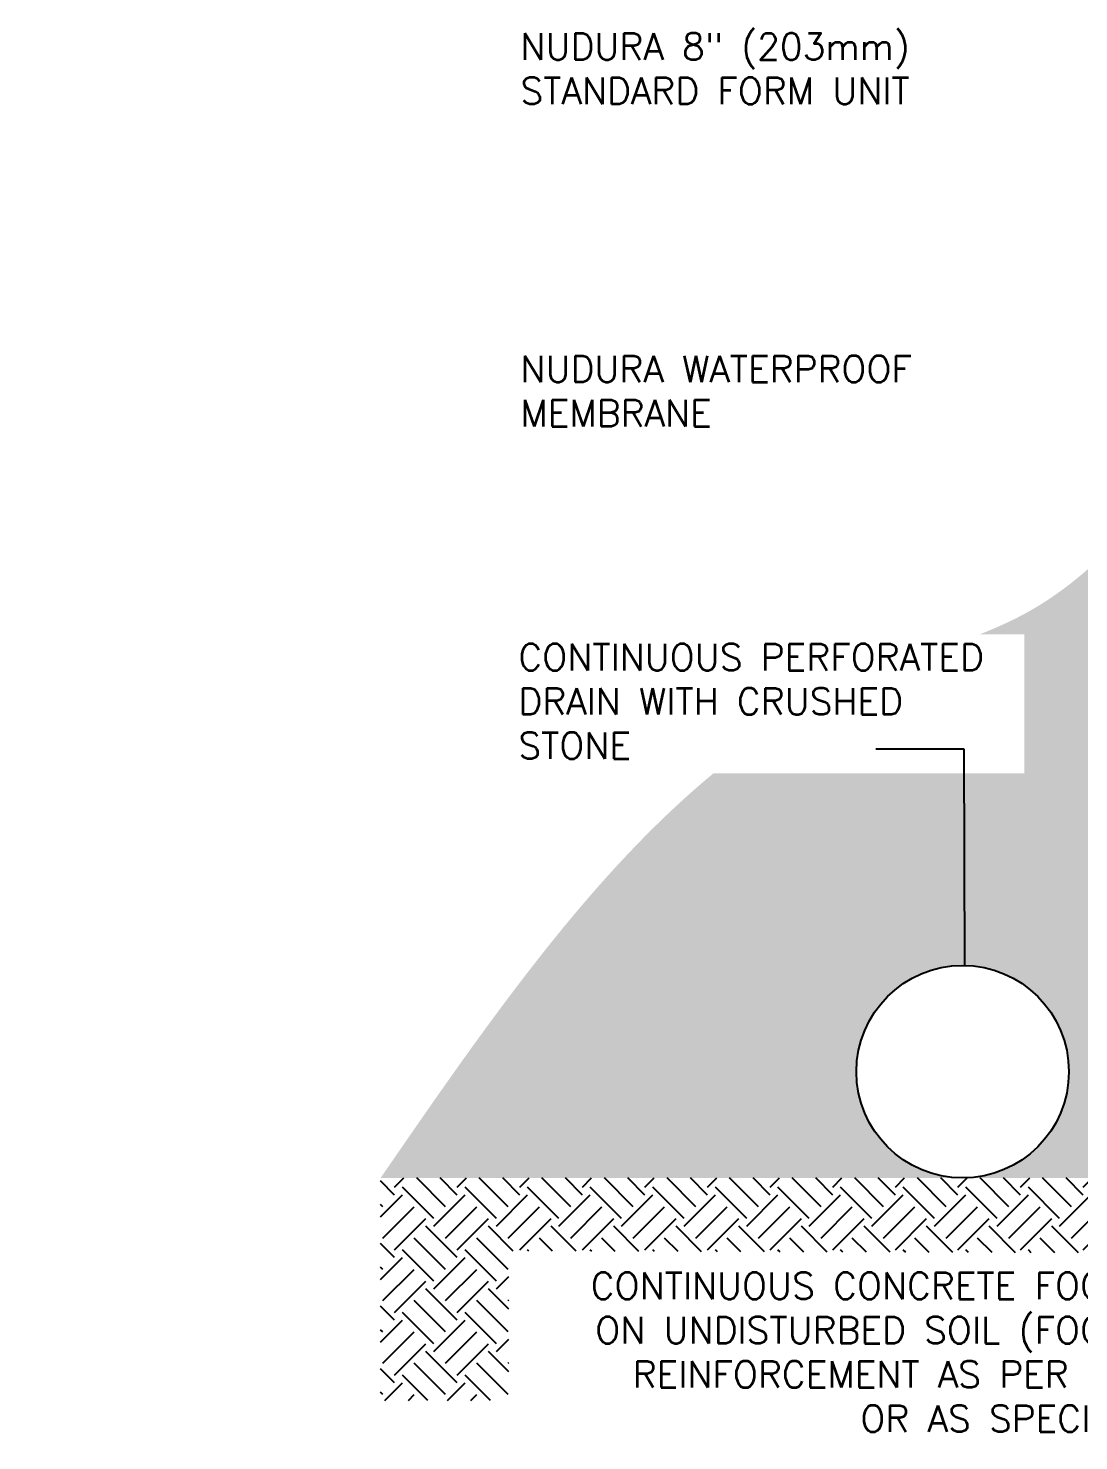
# Model space of a CAD drawing. Header units: inches. Extents: x -19.7 to 45, y 191.7 to 237.7.
# Drawn here: x -19.73 to 9.94, y 191.83 to 231.71 of the extents above; entities that cross this region are included whole.
import ezdxf

# ---------------------------------------------------------------- set-up
doc = ezdxf.new("R2010")
doc.units = ezdxf.units.IN
doc.header["$LTSCALE"] = 0.5
doc.header["$MEASUREMENT"] = 0
for name, color, linetype in [('HATCH', 12, 'Continuous'), ('LINE9', 9, 'Continuous'), ('TEXT', 4, 'Continuous')]:
    doc.layers.add(name, color=color, linetype=linetype)
doc.styles.add('DIM', font='romans.shx', dxfattribs={"width": 0.7})
doc.styles.add('ROMANS', font='romans')
doc.styles.get("Standard").update_dxf_attribs({"font": 'romans.shx'})
doc.dimstyles.new('ext_12', dxfattribs={"dimscale": 12, "dimtxt": 0.075, "dimasz": 0.09375, "dimexe": 0.09375, "dimexo": 0.0625, "dimgap": 0.0625, "dimtad": 1, "dimdec": 1, "dimzin": 2, "dimdsep": 46, "dimlunit": 4, "dimtxsty": 'DIM', "dimcen": 0.09, "dimdle": 0.09375, "dimclrt": 4, "dimadec": 0, "dimazin": 0, "dimtfac": 1, "dimtdec": 1, "dimtmove": 2, "dimatfit": 3, "dimfxl": 0, "dimfrac": 2, "dimtolj": 1, "dimtzin": 0, "dimarcsym": 0})

msp = doc.modelspace()

# ---------------------------------------------------------------- hatches: boundary and pattern name
h = msp.add_hatch()
h.set_pattern_fill('GRAVEL', color=12, scale=2, style=0)
h.set_pattern_definition([(228.0128, (15.0338, -5.84325), (-15.99999646, -18.00000268), [0.269072, -26.638176]), (184.9697, (14.85379, -6.04325), (24.000002103, 1.999982614), [0.461736, -45.71185]), (132.5104, (14.3938, -6.08325), (19.99998144, -22.00001735), [0.325576, -32.232064]), (267.2737, (13.61379, -6.58325), (1.999992035, 40.00000059), [0.420476, -41.627116]), (292.8337, (13.59379, -7.00325), (-10.00001981, 23.999992824), [0.41231, -40.818746]), (357.2737, (13.75379, -7.38325), (-40.00000059, 1.999992035), [0.420476, -41.627116]), (37.6942, (14.173794, -7.40325), (-26.000014691, -19.99998081), [0.556058, -55.049698]), (72.2553, (14.613794, -7.06325), (14.000021525, 43.999992462), [0.524976, -51.972642]), (121.4296, (14.77379, -6.56325), (-16.00001647, 25.999990073), [0.4219, -41.768146]), (175.2364, (14.5538, -6.20325), (22.00000189, -1.99998307), [0.481664, -23.601526]), (222.3974, (14.073794, -6.16325), (-24.000014702, -21.999984164), [0.622896, -61.66675]), (138.8141, (15.5938, -6.60325), (-14.0000059, 11.99999463), [0.212602, -21.047688]), (171.4692, (15.43379, -6.46325), (25.99999657, -4.00001582), [0.404474, -40.043022]), (225, (15.0338, -6.4032), (-2e-16, -2.000001), [0.282842, -2.545584]), (203.1986, (14.8938, -6.16325), (9.99999946, 4.00000265), [0.152316, -15.07923]), (291.8014, (14.7538, -6.22325), (-1.9999998, 6.00000055), [0.215406, -10.554924]), (30.9638, (14.8338, -6.42325), (5.99999604, 4.00000497), [0.349858, -11.312046]), (161.5651, (15.1338, -6.24325), (4.0000009, -1.9999968), [0.252982, -6.071574]), (16.3895, (13.59379, -6.22325), (20.000004397, 5.99998542), [0.3544, -35.08569]), (70.3462, (13.9338, -6.12325), (-7.999990495, -22.00000427), [0.297322, -29.434816]), (293.1986, (15.1338, -5.84325), (-4.00000265, 9.99999946), [0.30463, -14.926916]), (343.6105, (15.25379, -6.12325), (-20.000004397, 5.99998542), [0.3544, -35.08569]), (339.444, (13.5938, -7.46325), (-10.0000037, 3.999992), [0.34176, -16.746248]), (294.7751, (13.9138, -7.58325), (-9.99998438, 22.00000684), [0.286356, -28.349286]), (66.8014, (15.1538, -7.84325), (4.00000265, 9.99999946), [0.30463, -14.926916]), (17.354, (15.2738, -7.56325), (-26.00000404, -7.999989005), [0.335262, -33.190848]), (69.444, (14.1738, -7.84325), (-3.999992, -10.0000037), [0.17088, -16.917128]), (101.3099, (15.0338, -7.84325), (-1.99999526, 8.0000015), [0.10198, -10.096058]), (165.9638, (15.0138, -7.74325), (6.0000011, -1.9999961), [0.41231, -7.8339]), (186.009, (14.61379, -7.64325), (19.9999995, 1.999998635), [0.3821, -37.827846]), (303.6901, (14.8338, -6.60325), (-2.0000027, 3.9999991), [0.288444, -6.922658]), (353.1572, (14.993794, -6.84325), (33.99999873, -4.000015996), [0.503588, -49.855126]), (60.9454, (15.4938, -6.90325), (-8.00000005, -14.00000077), [0.205912, -20.385348]), (90, (15.5938, -6.7232), (-2, 2), [0.12, -1.88]), (120.2564, (14.5738, -7.58325), (7.99998977, -14.00000491), [0.277848, -27.50704]), (48.0128, (14.4338, -7.34325), (15.99999646, 18.00000268), [0.538144, -26.369104]), (0, (14.7938, -6.9432), (2, 2), [0.52, -1.48]), (325.3048, (15.3138, -6.94325), (-19.99998852, 14.00001722), [0.316228, -31.306548]), (254.0546, (15.5738, -7.12325), (-1.99999978, -8.00000025), [0.291204, -14.269016]), (207.646, (15.49379, -7.40325), (-37.999991614, -20.000015426), [0.47413, -46.938948]), (175.4261, (15.073794, -7.62325), (-26.000001117, 1.999989602), [0.501598, -49.658148])])
edge = h.paths.add_edge_path()
edge.add_spline(control_points=[(12.551, 218.987), (11.389, 217.526), (9.76, 215.749), (7.633, 214.791), (7.142, 214.595)], knot_values=[6.696622, 6.696622, 6.696622, 6.696622, 12.167605, 13.754566, 13.754566, 13.754566, 13.754566], degree=3, periodic=0)
edge.add_line((7.142, 214.595), (8.397, 214.595))
edge.add_line((8.397, 214.595), (8.397, 210.674))
edge.add_line((8.397, 210.674), (-0.379, 210.674))
edge.add_spline(control_points=[(-0.379, 210.674), (-2.619, 208.821), (-5.894, 204.898), (-8.651, 200.891), (-9.782, 199.247)], knot_values=[22.269966, 22.269966, 22.269966, 22.269966, 30.925801, 36.953415, 36.953415, 36.953415, 36.953415], degree=3, periodic=0)
edge.add_line((-9.782, 199.247), (6.657, 199.247))
edge.add_arc((6.657, 202.247), 3, 180, 270, ccw=False)
edge.add_arc((6.657, 202.247), 3, 0, 180, ccw=False)
edge.add_arc((6.657, 202.247), 3, -90, 0, ccw=False)
edge.add_line((6.657, 199.247), (10.215, 199.247))
edge.add_line((10.215, 199.247), (10.215, 209.247))
edge.add_line((10.215, 209.247), (16.38, 209.247))
edge.add_line((16.38, 209.247), (16.38, 218.987))
edge.add_line((16.38, 218.987), (15.3, 218.987))
edge.add_line((15.3, 218.987), (12.551, 218.987))
at = {"layer": 'HATCH'}
h = msp.add_hatch(dxfattribs=at)
h.set_pattern_fill('EARTH', color=256, scale=5, angle=45, style=0)
h.set_pattern_definition([(45, (13.5938, -7.8432), (1e-16, 1.767767), [1.25, -1.25]), (45, (13.2623, -7.5118), (1e-16, 1.767767), [1.25, -1.25]), (45, (12.9309, -7.1803), (1e-16, 1.767767), [1.25, -1.25]), (135, (12.9309, -6.9594), (-1.767767, 2e-16), [1.25, -1.25]), (135, (13.2623, -6.6279), (-1.767767, 2e-16), [1.25, -1.25]), (135, (13.5938, -6.2965), (-1.767767, 2e-16), [1.25, -1.25])])
h.paths.add_polyline_path([(20.845, 199.247), (10.215, 199.247), (-9.782, 199.247), (-9.782, 192.966), (-6.16, 192.966), (-6.16, 197.183), (13.133, 197.121), (13.133, 194.804), (18.669, 194.804)])
at = {"layer": 'TEXT'}
h = msp.add_hatch(dxfattribs=at)
h.set_pattern_fill('ANSI31', color=256, style=0)
h.paths.add_polyline_path([(-19.735, 222.307), (-6.288, 222.307), (-6.288, 218.539), (-19.735, 218.539)], flags=25)

# ---------------------------------------------------------------- linework, layer by layer
at = {"layer": 'LINE9', "color": 9}
msp.add_circle((6.657, 202.247), 3, dxfattribs=at)
at = {"layer": 'TEXT'}
for points in [[(17.268, 231.011, 0, 0.36, 0), (16.188, 231.011, 0, 0, 0), (6.995, 231.011, 0, 0, 0)], [(16.372, 222.082, 0, 0.36, 0), (15.292, 222.082, 0, 0, 0), (6.666, 222.082, 0, 0, 0)]]:
    msp.add_lwpolyline(points, format="xyseb", dxfattribs=at)

# ---------------------------------------------------------------- texts
at = {"layer": 'TEXT', "char_height": 0.75, "width": 14.30365, "attachment_point": 4, "style": 'ROMANS'}
for s, insert in [('NUDURA 8" (203mm) STANDARD FORM UNIT', (-5.833, 230.566)), ('NUDURA WATERPROOF MEMBRANE', (-5.833, 221.463)), ('CONTINUOUS PERFORATED DRAIN WITH CRUSHED STONE', (-5.893, 212.704))]:
    msp.add_mtext(s, dxfattribs=dict(at, insert=insert))
at = {"layer": 'TEXT', "insert": (12.832, 194.202), "char_height": 0.75, "width": 18.6698, "attachment_point": 6}
msp.add_mtext('CONTINUOUS CONCRETE FOOTING ON UNDISTURBED SOIL (FOOTING REINFORCEMENT AS PER CODE OR AS SPECIFIED)', dxfattribs=at)

# ---------------------------------------------------------------- leaders
at = {"layer": 'TEXT'}
msp.add_leader([(6.716, 205.246), (6.703, 211.356), (4.201, 211.357)], dimstyle='ext_12', dxfattribs=at)

doc.saveas('drawing.dxf')
